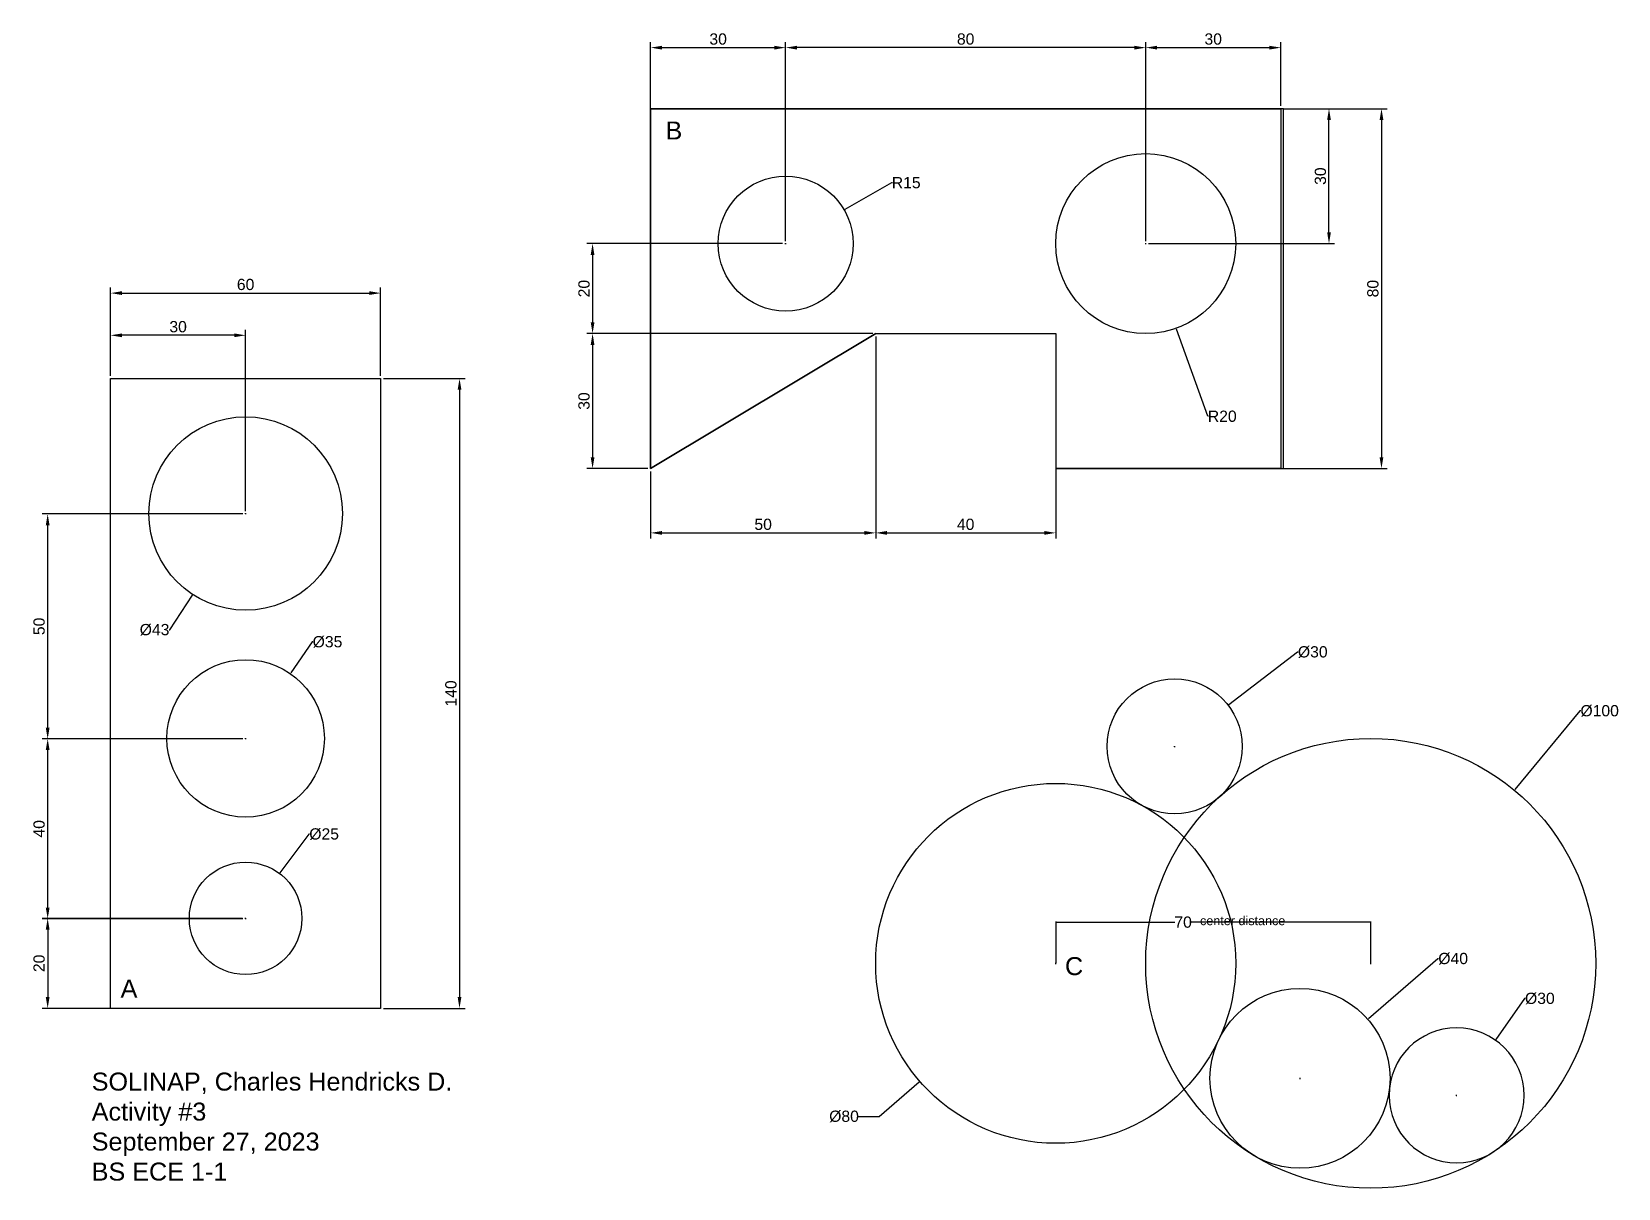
# Model space of a CAD drawing. Header units: millimetres. Extents: x 42 to 395, y 20 to 277.
import ezdxf

# ---------------------------------------------------------------- set-up
doc = ezdxf.new("R2010")
doc.units = ezdxf.units.MM
doc.styles.get("Standard").update_dxf_attribs({"font": 'arial.ttf'})
doc.dimstyles.new('ISO-25', dxfattribs={"dimtxt": 2.5, "dimasz": 2.5, "dimexe": 1.25, "dimexo": 0.625, "dimtad": 1, "dimtxsty": 'Standard', "dimcen": 2.5, "dimclrd": 4, "dimclre": 4, "dimadec": 0, "dimazin": 0, "dimtfac": 1, "dimtmove": 0, "dimatfit": 3, "dimfxl": 1, "dimarcsym": 0})
doc.dimstyles.get("Standard").update_dxf_attribs({"dimtxt": 2.5, "dimasz": 0.18, "dimexe": 0.18, "dimexo": 0.0625, "dimgap": 0.09, "dimtad": 0, "dimtih": 1, "dimtoh": 1, "dimdec": 0, "dimzin": 0, "dimdsep": 46, "dimtxsty": 'Standard', "dimcen": 0.09, "dimclrd": 4, "dimclre": 4, "dimadec": 0, "dimazin": 0, "dimtfac": 1, "dimtdec": 4, "dimtofl": 0, "dimtmove": 0, "dimatfit": 3, "dimfxl": 1, "dimtolj": 1, "dimtzin": 0, "dimarcsym": 0})

# ---------------------------------------------------------------- blocks, each defined once
blk = doc.blocks.new('*D2')
at = {"color": 4}
for p, q in [((269.91, 70), (270.09, 70)), ((270, 69.91), (270, 70.09))]:
    blk.add_line(p, q, dxfattribs=at)
at = {"color": 4, "lineweight": -2}
for p, q in [((230.75, 35.97), (239.64, 43.68)), ((226.2, 35.97), (230.75, 35.97))]:
    blk.add_line(p, q, dxfattribs=at)
at = {"color": 4}
blk.add_solid([(239.66, 43.66), (239.62, 43.7), (239.78, 43.8)], dxfattribs=at)
at = {"layer": 'Defpoints', "color": 0}
for p in [(300.22, 96.2), (239.78, 43.8)]:
    blk.add_point(p, dxfattribs=at)
at = {"color": 0, "insert": (222.97, 35.97), "char_height": 2.5, "attachment_point": 5}
blk.add_mtext('\\A1;%%c80', dxfattribs=at)
blk = doc.blocks.new('*D3')
at = {"color": 4, "lineweight": -2}
for p, q in [((386.49, 126.12), (372.01, 108.64)), ((386.67, 126.12), (386.49, 126.12))]:
    blk.add_line(p, q, dxfattribs=at)
at = {"color": 4}
for p, q in [((339.91, 70), (340.09, 70)), ((340, 69.91), (340, 70.09))]:
    blk.add_line(p, q, dxfattribs=at)
blk.add_solid([(371.99, 108.66), (372.04, 108.62), (371.9, 108.5)], dxfattribs=at)
at = {"layer": 'Defpoints', "color": 0}
for p in [(371.9, 108.5), (308.1, 31.5)]:
    blk.add_point(p, dxfattribs=at)
at = {"color": 0, "insert": (390.87, 126.12), "char_height": 2.5, "attachment_point": 5}
blk.add_mtext('\\A1;%%c100', dxfattribs=at)
blk = doc.blocks.new('*D4')
at = {"color": 4, "lineweight": -2}
for p, q in [((323.71, 139.21), (308.46, 127.49)), ((323.89, 139.21), (323.71, 139.21))]:
    blk.add_line(p, q, dxfattribs=at)
at = {"color": 4}
for p, q in [((296.34, 118.23), (296.52, 118.23)), ((296.43, 118.14), (296.43, 118.32))]:
    blk.add_line(p, q, dxfattribs=at)
blk.add_solid([(308.44, 127.51), (308.48, 127.46), (308.32, 127.38)], dxfattribs=at)
at = {"layer": 'Defpoints', "color": 0}
for p in [(308.32, 127.38), (284.54, 109.09)]:
    blk.add_point(p, dxfattribs=at)
at = {"color": 0, "insert": (327.12, 139.21), "char_height": 2.5, "attachment_point": 5}
blk.add_mtext('\\A1;%%c30', dxfattribs=at)
blk = doc.blocks.new('*D5')
at = {"color": 4, "lineweight": -2}
for p, q in [((354.9, 71.04), (339.52, 57.68)), ((355.08, 71.04), (354.9, 71.04))]:
    blk.add_line(p, q, dxfattribs=at)
at = {"color": 4}
for p, q in [((324.2, 44.44), (324.38, 44.44)), ((324.29, 44.35), (324.29, 44.53))]:
    blk.add_line(p, q, dxfattribs=at)
blk.add_solid([(339.5, 57.7), (339.54, 57.66), (339.39, 57.56)], dxfattribs=at)
at = {"layer": 'Defpoints', "color": 0}
for p in [(339.39, 57.56), (309.19, 31.33)]:
    blk.add_point(p, dxfattribs=at)
at = {"color": 0, "insert": (358.32, 71.04), "char_height": 2.5, "attachment_point": 5}
blk.add_mtext('\\A1;%%c40', dxfattribs=at)
blk = doc.blocks.new('*D6')
at = {"color": 4, "lineweight": -2}
for p, q in [((374.16, 62.18), (367.79, 53.09)), ((374.34, 62.18), (374.16, 62.18))]:
    blk.add_line(p, q, dxfattribs=at)
at = {"color": 4}
for p, q in [((358.99, 40.66), (359.17, 40.66)), ((359.08, 40.57), (359.08, 40.75))]:
    blk.add_line(p, q, dxfattribs=at)
blk.add_solid([(367.77, 53.11), (367.82, 53.07), (367.69, 52.94)], dxfattribs=at)
at = {"layer": 'Defpoints', "color": 0}
for p in [(367.69, 52.94), (350.47, 28.37)]:
    blk.add_point(p, dxfattribs=at)
at = {"color": 0, "insert": (377.58, 62.18), "char_height": 2.5, "attachment_point": 5}
blk.add_mtext('\\A1;%%c30', dxfattribs=at)
blk = doc.blocks.new('*D8')
at = {"color": 4, "lineweight": -2}
for p, q in [((270.09, 70.06), (270.09, 79.34)), ((270.27, 79.16), (296.45, 79.16)), ((339.82, 79.16), (300.17, 79.16)), ((340, 69.97), (340, 79.34))]:
    blk.add_line(p, q, dxfattribs=at)
at = {"color": 4}
for points in [[(270.27, 79.19), (270.27, 79.13), (270.09, 79.16)], [(339.82, 79.13), (339.82, 79.19), (340, 79.16)]]:
    blk.add_solid(points, dxfattribs=at)
at = {"layer": 'Defpoints', "color": 0}
for p in [(270.09, 79.16), (270.09, 70), (340, 69.91)]:
    blk.add_point(p, dxfattribs=at)
at = {"color": 0, "insert": (298.31, 79.16), "char_height": 2.5, "attachment_point": 5}
blk.add_mtext('\\A1;70', dxfattribs=at)
blk = doc.blocks.new('*D10')
at = {"color": 4, "lineweight": -2}
for p, q in [((120.62, 200), (138.78, 200)), ((137.53, 197.5), (137.53, 62.5)), ((120.62, 60), (138.78, 60))]:
    blk.add_line(p, q, dxfattribs=at)
at = {"color": 4}
for points in [[(137.95, 197.5), (137.12, 197.5), (137.53, 200)], [(137.12, 62.5), (137.95, 62.5), (137.53, 60)]]:
    blk.add_solid(points, dxfattribs=at)
at = {"layer": 'Defpoints', "color": 0}
for p in [(120, 200), (120, 60), (137.53, 60)]:
    blk.add_point(p, dxfattribs=at)
at = {"color": 0, "insert": (135.63, 130), "char_height": 2.5, "attachment_point": 5, "rotation": 90}
blk.add_mtext('140', dxfattribs=at)
blk = doc.blocks.new('*D11')
at = {"color": 4}
for p, q in [((89.91, 170), (90.09, 170)), ((90, 169.91), (90, 170.09))]:
    blk.add_line(p, q, dxfattribs=at)
at = {"color": 4, "lineweight": -2}
for p, q in [((73.19, 144.15), (78.18, 151.82)), ((73.01, 144.15), (73.19, 144.15))]:
    blk.add_line(p, q, dxfattribs=at)
at = {"color": 4}
blk.add_solid([(78.21, 151.81), (78.16, 151.84), (78.28, 151.97)], dxfattribs=at)
at = {"layer": 'Defpoints', "color": 0}
for p in [(101.72, 188.03), (78.28, 151.97)]:
    blk.add_point(p, dxfattribs=at)
at = {"color": 0, "insert": (69.77, 144.15), "char_height": 2.5, "attachment_point": 5}
blk.add_mtext('\\A1;%%c43', dxfattribs=at)
blk = doc.blocks.new('*D12')
at = {"color": 4, "lineweight": -2}
for p, q in [((104.77, 141.46), (100.03, 134.56)), ((104.95, 141.46), (104.77, 141.46))]:
    blk.add_line(p, q, dxfattribs=at)
at = {"color": 4}
for p, q in [((89.91, 120), (90.09, 120)), ((90, 119.91), (90, 120.09))]:
    blk.add_line(p, q, dxfattribs=at)
blk.add_solid([(100, 134.58), (100.05, 134.55), (99.92, 134.41)], dxfattribs=at)
at = {"layer": 'Defpoints', "color": 0}
for p in [(99.92, 134.41), (80.08, 105.59)]:
    blk.add_point(p, dxfattribs=at)
at = {"color": 0, "insert": (108.2, 141.46), "char_height": 2.5, "attachment_point": 5}
blk.add_mtext('\\A1;%%c35', dxfattribs=at)
blk = doc.blocks.new('*D13')
at = {"color": 4, "lineweight": -2}
for p, q in [((104.02, 98.73), (97.6, 90.15)), ((104.2, 98.73), (104.02, 98.73))]:
    blk.add_line(p, q, dxfattribs=at)
at = {"color": 4}
for p, q in [((89.91, 80), (90.09, 80)), ((90, 79.91), (90, 80.09))]:
    blk.add_line(p, q, dxfattribs=at)
blk.add_solid([(97.57, 90.17), (97.62, 90.13), (97.49, 90.01)], dxfattribs=at)
at = {"layer": 'Defpoints', "color": 0}
for p in [(97.49, 90.01), (82.51, 69.99)]:
    blk.add_point(p, dxfattribs=at)
at = {"color": 0, "insert": (107.45, 98.73), "char_height": 2.5, "attachment_point": 5}
blk.add_mtext('\\A1;%%c25', dxfattribs=at)
blk = doc.blocks.new('*D14')
at = {"color": 4, "lineweight": -2}
for p, q in [((60, 200.62), (60, 220.25)), ((62.5, 219), (117.5, 219)), ((120, 200.62), (120, 220.25))]:
    blk.add_line(p, q, dxfattribs=at)
at = {"color": 4}
for points in [[(62.5, 219.42), (62.5, 218.59), (60, 219)], [(117.5, 218.59), (117.5, 219.42), (120, 219)]]:
    blk.add_solid(points, dxfattribs=at)
at = {"layer": 'Defpoints', "color": 0}
for p in [(120, 219), (60, 200), (120, 200)]:
    blk.add_point(p, dxfattribs=at)
at = {"color": 0, "insert": (90, 220.91), "char_height": 2.5, "attachment_point": 5}
blk.add_mtext('60', dxfattribs=at)
blk = doc.blocks.new('*D15')
at = {"color": 4, "lineweight": -2}
for p, q in [((60, 200.62), (60, 210.87)), ((87.5, 209.62), (62.5, 209.62)), ((90, 170.53), (90, 210.87))]:
    blk.add_line(p, q, dxfattribs=at)
at = {"color": 4}
for points in [[(62.5, 210.03), (62.5, 209.2), (60, 209.62)], [(87.5, 209.2), (87.5, 210.03), (90, 209.62)]]:
    blk.add_solid(points, dxfattribs=at)
at = {"layer": 'Defpoints', "color": 0}
for p in [(60, 209.62), (60, 200), (90, 169.91)]:
    blk.add_point(p, dxfattribs=at)
at = {"color": 0, "insert": (75, 211.52), "char_height": 2.5, "attachment_point": 5}
blk.add_mtext('30', dxfattribs=at)
blk = doc.blocks.new('*D16')
at = {"color": 4, "lineweight": -2}
for p, q in [((89.38, 169.91), (44.77, 169.91)), ((46.02, 122.41), (46.02, 167.41)), ((89.38, 119.91), (44.77, 119.91))]:
    blk.add_line(p, q, dxfattribs=at)
at = {"color": 4}
for points in [[(46.44, 167.41), (45.6, 167.41), (46.02, 169.91)], [(45.6, 122.41), (46.44, 122.41), (46.02, 119.91)]]:
    blk.add_solid(points, dxfattribs=at)
at = {"layer": 'Defpoints', "color": 0}
for p in [(46.02, 169.91), (90, 169.91), (90, 119.91)]:
    blk.add_point(p, dxfattribs=at)
at = {"color": 0, "insert": (44.12, 144.91), "char_height": 2.5, "attachment_point": 5, "rotation": 90}
blk.add_mtext('50', dxfattribs=at)
blk = doc.blocks.new('*D17')
at = {"color": 4, "lineweight": -2}
for p, q in [((89.38, 119.91), (44.77, 119.91)), ((46.02, 82.41), (46.02, 117.41)), ((89.38, 79.91), (44.77, 79.91))]:
    blk.add_line(p, q, dxfattribs=at)
at = {"color": 4}
for points in [[(46.44, 117.41), (45.6, 117.41), (46.02, 119.91)], [(45.6, 82.41), (46.44, 82.41), (46.02, 79.91)]]:
    blk.add_solid(points, dxfattribs=at)
at = {"layer": 'Defpoints', "color": 0}
for p in [(46.02, 119.91), (90, 119.91), (90, 79.91)]:
    blk.add_point(p, dxfattribs=at)
at = {"color": 0, "insert": (44.12, 99.91), "char_height": 2.5, "attachment_point": 5, "rotation": 90}
blk.add_mtext('40', dxfattribs=at)
blk = doc.blocks.new('*D18')
at = {"color": 4, "lineweight": -2}
for p, q in [((89.28, 80), (44.77, 80)), ((46.02, 77.5), (46.02, 62.5)), ((89.28, 60), (44.77, 60))]:
    blk.add_line(p, q, dxfattribs=at)
at = {"color": 4}
for points in [[(46.44, 77.5), (45.6, 77.5), (46.02, 80)], [(45.6, 62.5), (46.44, 62.5), (46.02, 60)]]:
    blk.add_solid(points, dxfattribs=at)
at = {"layer": 'Defpoints', "color": 0}
for p in [(89.91, 80), (46.02, 60), (89.91, 60)]:
    blk.add_point(p, dxfattribs=at)
at = {"color": 0, "insert": (44.12, 70), "char_height": 2.5, "attachment_point": 5, "rotation": 90}
blk.add_mtext('20', dxfattribs=at)
blk = doc.blocks.new('*D19')
at = {"color": 4, "lineweight": -2}
for p, q in [((233.53, 243.54), (223.16, 237.57)), ((233.71, 243.54), (233.53, 243.54))]:
    blk.add_line(p, q, dxfattribs=at)
at = {"color": 4}
for p, q in [((209.91, 230), (210.09, 230)), ((210, 229.91), (210, 230.09))]:
    blk.add_line(p, q, dxfattribs=at)
blk.add_solid([(223.14, 237.6), (223.17, 237.55), (223, 237.48)], dxfattribs=at)
at = {"layer": 'Defpoints', "color": 0}
for p in [(223, 237.48), (210, 230)]:
    blk.add_point(p, dxfattribs=at)
at = {"color": 0, "insert": (236.79, 243.54), "char_height": 2.5, "attachment_point": 5}
blk.add_mtext('\\A1;R15', dxfattribs=at)
blk = doc.blocks.new('*D20')
at = {"color": 4}
for p, q in [((289.91, 230), (290.09, 230)), ((290, 229.91), (290, 230.09))]:
    blk.add_line(p, q, dxfattribs=at)
at = {"color": 4, "lineweight": -2}
for p, q in [((303.77, 191.61), (296.81, 211)), ((303.95, 191.61), (303.77, 191.61))]:
    blk.add_line(p, q, dxfattribs=at)
at = {"color": 4}
blk.add_solid([(296.84, 211.01), (296.78, 210.99), (296.75, 211.17)], dxfattribs=at)
at = {"layer": 'Defpoints', "color": 0}
for p in [(290, 230), (296.75, 211.17)]:
    blk.add_point(p, dxfattribs=at)
at = {"color": 0, "insert": (307.01, 191.61), "char_height": 2.5, "attachment_point": 5}
blk.add_mtext('\\A1;R20', dxfattribs=at)
blk = doc.blocks.new('*D21')
at = {"color": 4, "lineweight": -2}
for p, q in [((230, 209.38), (230, 164.44)), ((180, 179.37), (180, 164.44)), ((182.5, 165.69), (227.5, 165.69))]:
    blk.add_line(p, q, dxfattribs=at)
at = {"color": 4}
for points in [[(182.5, 166.11), (182.5, 165.28), (180, 165.69)], [(227.5, 165.28), (227.5, 166.11), (230, 165.69)]]:
    blk.add_solid(points, dxfattribs=at)
at = {"layer": 'Defpoints', "color": 0}
for p in [(230, 210), (180, 180), (230, 165.69)]:
    blk.add_point(p, dxfattribs=at)
at = {"color": 0, "insert": (205, 167.59), "char_height": 2.5, "attachment_point": 5}
blk.add_mtext('50', dxfattribs=at)
blk = doc.blocks.new('*D22')
at = {"color": 4, "lineweight": -2}
for p, q in [((230, 209.38), (230, 164.44)), ((270, 209.38), (270, 164.44)), ((232.5, 165.69), (267.5, 165.69))]:
    blk.add_line(p, q, dxfattribs=at)
at = {"color": 4}
for points in [[(232.5, 166.11), (232.5, 165.28), (230, 165.69)], [(267.5, 165.28), (267.5, 166.11), (270, 165.69)]]:
    blk.add_solid(points, dxfattribs=at)
at = {"layer": 'Defpoints', "color": 0}
for p in [(230, 210), (270, 210), (270, 165.69)]:
    blk.add_point(p, dxfattribs=at)
at = {"color": 0, "insert": (250, 167.59), "char_height": 2.5, "attachment_point": 5}
blk.add_mtext('40', dxfattribs=at)
blk = doc.blocks.new('*D23')
at = {"color": 4, "lineweight": -2}
for p, q in [((320.62, 260), (343.64, 260)), ((342.39, 257.5), (342.39, 182.5)), ((320.62, 180), (343.64, 180))]:
    blk.add_line(p, q, dxfattribs=at)
at = {"color": 4}
for points in [[(342.81, 257.5), (341.98, 257.5), (342.39, 260)], [(341.98, 182.5), (342.81, 182.5), (342.39, 180)]]:
    blk.add_solid(points, dxfattribs=at)
at = {"layer": 'Defpoints', "color": 0}
for p in [(320, 260), (320, 180), (342.39, 180)]:
    blk.add_point(p, dxfattribs=at)
at = {"color": 0, "insert": (340.49, 220), "char_height": 2.5, "attachment_point": 5, "rotation": 90}
blk.add_mtext('80', dxfattribs=at)
blk = doc.blocks.new('*D24')
at = {"color": 4, "lineweight": -2}
for p, q in [((320.62, 260), (331.98, 260)), ((330.73, 232.5), (330.73, 257.5)), ((290.62, 230), (331.98, 230))]:
    blk.add_line(p, q, dxfattribs=at)
at = {"color": 4}
for points in [[(331.15, 257.5), (330.32, 257.5), (330.73, 260)], [(330.32, 232.5), (331.15, 232.5), (330.73, 230)]]:
    blk.add_solid(points, dxfattribs=at)
at = {"layer": 'Defpoints', "color": 0}
for p in [(320, 260), (330.73, 260), (290, 230)]:
    blk.add_point(p, dxfattribs=at)
at = {"color": 0, "insert": (328.83, 245), "char_height": 2.5, "attachment_point": 5, "rotation": 90}
blk.add_mtext('30', dxfattribs=at)
blk = doc.blocks.new('*D25')
at = {"color": 4, "lineweight": -2}
for p, q in [((290, 230.72), (290, 274.82)), ((292.5, 273.57), (317.5, 273.57)), ((320, 260.62), (320, 274.82))]:
    blk.add_line(p, q, dxfattribs=at)
at = {"color": 4}
for points in [[(292.5, 273.98), (292.5, 273.15), (290, 273.57)], [(317.5, 273.15), (317.5, 273.98), (320, 273.57)]]:
    blk.add_solid(points, dxfattribs=at)
at = {"layer": 'Defpoints', "color": 0}
for p in [(320, 273.57), (320, 260), (290, 230.09)]:
    blk.add_point(p, dxfattribs=at)
at = {"color": 0, "insert": (305, 275.47), "char_height": 2.5, "attachment_point": 5}
blk.add_mtext('30', dxfattribs=at)
blk = doc.blocks.new('*D26')
at = {"color": 4, "lineweight": -2}
for p, q in [((210, 230.53), (210, 274.82)), ((287.5, 273.57), (212.5, 273.57)), ((290, 230.53), (290, 274.82))]:
    blk.add_line(p, q, dxfattribs=at)
at = {"color": 4}
for points in [[(212.5, 273.98), (212.5, 273.15), (210, 273.57)], [(287.5, 273.15), (287.5, 273.98), (290, 273.57)]]:
    blk.add_solid(points, dxfattribs=at)
at = {"layer": 'Defpoints', "color": 0}
for p in [(210, 273.57), (210, 229.91), (290, 229.91)]:
    blk.add_point(p, dxfattribs=at)
at = {"color": 0, "insert": (250, 275.47), "char_height": 2.5, "attachment_point": 5}
blk.add_mtext('80', dxfattribs=at)
blk = doc.blocks.new('*D27')
at = {"color": 4, "lineweight": -2}
for p, q in [((180, 230.62), (180, 274.82)), ((182.5, 273.57), (207.5, 273.57)), ((210, 230.53), (210, 274.82))]:
    blk.add_line(p, q, dxfattribs=at)
at = {"color": 4}
for points in [[(182.5, 273.98), (182.5, 273.15), (180, 273.57)], [(207.5, 273.15), (207.5, 273.98), (210, 273.57)]]:
    blk.add_solid(points, dxfattribs=at)
at = {"layer": 'Defpoints', "color": 0}
for p in [(210, 273.57), (180, 230), (210, 229.91)]:
    blk.add_point(p, dxfattribs=at)
at = {"color": 0, "insert": (195, 275.47), "char_height": 2.5, "attachment_point": 5}
blk.add_mtext('30', dxfattribs=at)
blk = doc.blocks.new('*D28')
at = {"color": 4, "lineweight": -2}
for p, q in [((209.28, 230), (165.85, 230)), ((167.1, 227.5), (167.1, 212.5)), ((229.38, 210), (165.85, 210))]:
    blk.add_line(p, q, dxfattribs=at)
at = {"color": 4}
for points in [[(167.51, 227.5), (166.68, 227.5), (167.1, 230)], [(166.68, 212.5), (167.51, 212.5), (167.1, 210)]]:
    blk.add_solid(points, dxfattribs=at)
at = {"layer": 'Defpoints', "color": 0}
for p in [(209.91, 230), (167.1, 210), (230, 210)]:
    blk.add_point(p, dxfattribs=at)
at = {"color": 0, "insert": (165.2, 220), "char_height": 2.5, "attachment_point": 5, "rotation": 90}
blk.add_mtext('20', dxfattribs=at)
blk = doc.blocks.new('*D29')
at = {"color": 4, "lineweight": -2}
for p, q in [((229.38, 210), (165.85, 210)), ((167.1, 207.5), (167.1, 182.5)), ((179.38, 180), (165.85, 180))]:
    blk.add_line(p, q, dxfattribs=at)
at = {"color": 4}
for points in [[(167.51, 207.5), (166.68, 207.5), (167.1, 210)], [(166.68, 182.5), (167.51, 182.5), (167.1, 180)]]:
    blk.add_solid(points, dxfattribs=at)
at = {"layer": 'Defpoints', "color": 0}
for p in [(230, 210), (167.1, 180), (180, 180)]:
    blk.add_point(p, dxfattribs=at)
at = {"color": 0, "insert": (165.2, 195), "char_height": 2.5, "attachment_point": 5, "rotation": 90}
blk.add_mtext('30', dxfattribs=at)

msp = doc.modelspace()

# ---------------------------------------------------------------- linework, layer by layer
for p, q in [((180, 260), (320, 260)), ((180, 180), (180, 260)), ((180, 260), (180, 210)), ((320.625, 260), (180, 260)), ((320, 260), (320, 180)), ((320.625, 180), (320.625, 260)), ((230, 210), (180, 180)), ((180, 210), (180, 180)), ((180, 180), (230, 210)), ((230, 210), (270, 210)), ((230, 210), (270, 210)), ((270, 210), (270, 180)), ((270, 210), (270, 180)), ((60, 60), (60, 200)), ((60, 200), (120, 200)), ((120, 200), (120, 60)), ((320, 180), (270, 180)), ((270, 180), (320.625, 180)), ((120, 60), (60, 60))]:
    msp.add_line(p, q)
for centre, radius in [((290, 230), 20), ((210, 230), 15), ((90, 170), 21.5), ((90, 120), 17.5), ((296.429, 118.234), 15), ((340, 70), 50), ((270, 70), 40), ((90, 80), 12.5), ((324.286, 44.445), 20)]:
    msp.add_circle(centre, radius)
at = {"extrusion": (0, 0, -1)}
msp.add_circle((-359.08, 40.658), 15, dxfattribs=at)

# ---------------------------------------------------------------- texts
at = {"attachment_point": 1}
for s, insert, char_height, width in [('B', (183.302, 257.148), 4, 9.47008), ('center distance', (302.072, 80.492), 2, 37.74838), ('C', (272.063, 71.386), 4, 9.17751), ('A', (62.231, 66.404), 4, 9.77784), ('SOLINAP, Charles Hendricks D.\\PActivity #3\\PSeptember 27, 2023\\PBS ECE 1-1', (55.809, 45.719), 4, 106.16423)]:
    msp.add_mtext(s, dxfattribs=dict(at, insert=insert, char_height=char_height, width=width))

# ---------------------------------------------------------------- dimensions: what is measured, and where the dimension line sits
for base, p1, p2, picture, middle in [((210, 273.566), (180, 230), (210, 229.91), '*D27', (195, 275.467)), ((210, 273.566), (290, 229.91), (210, 229.91), '*D26', (250, 275.467)), ((320, 273.566), (290, 230.09), (320, 260), '*D25', (305, 275.467)), ((120, 219.004), (60, 200), (120, 200), '*D14', (90, 220.905)), ((60, 209.616), (90, 169.91), (60, 200), '*D15', (75, 211.517)), ((230, 165.692), (180, 180), (230, 210), '*D21', (205, 167.593)), ((270, 165.692), (230, 210), (270, 210), '*D22', (250, 167.593))]:
    dim = msp.add_linear_dim(base=base, p1=p1, p2=p2, dimstyle='ISO-25')
    dim.commit()
    dim.dimension.update_dxf_attribs({"geometry": picture, "text_midpoint": middle})
for base, p1, p2, picture, middle in [((330.732, 260), (290, 230), (320, 260), '*D24', (328.831, 245)), ((342.393, 180), (320, 260), (320, 180), '*D23', (340.492, 220)), ((167.098, 210), (209.91, 230), (230, 210), '*D28', (165.197, 220)), ((167.098, 180), (230, 210), (180, 180), '*D29', (165.197, 195)), ((137.534, 60), (120, 200), (120, 60), '*D10', (135.633, 130)), ((46.02, 169.91), (90, 119.91), (90, 169.91), '*D16', (44.119, 144.91)), ((46.02, 119.91), (90, 79.91), (90, 119.91), '*D17', (44.119, 99.91)), ((46.02, 60), (89.91, 80), (89.91, 60), '*D18', (44.119, 70))]:
    dim = msp.add_linear_dim(base=base, p1=p1, p2=p2, angle=90, dimstyle='ISO-25')
    dim.commit()
    dim.dimension.update_dxf_attribs({"geometry": picture, "text_midpoint": middle})
for center, mpoint, picture, middle in [((210, 230), (223, 237.483), '*D19', (236.791, 243.542)), ((290, 230), (296.751, 211.174), '*D20', (307.015, 191.613))]:
    dim = msp.add_radius_dim(center=center, mpoint=mpoint, dimstyle='Standard')
    dim.commit()
    dim.dimension.update_dxf_attribs({"geometry": picture, "text_midpoint": middle, "dimtype": 164})
for p1, p2, picture, middle in [((101.72, 188.025), (78.28, 151.975), '*D11', (69.773, 144.149)), ((80.076, 105.586), (99.924, 134.414), '*D12', (108.199, 141.456)), ((284.538, 109.09), (308.319, 127.378), '*D4', (327.12, 139.211)), ((308.103, 31.496), (371.897, 108.504), '*D3', (390.87, 126.116)), ((82.509, 69.993), (97.491, 90.007), '*D13', (107.447, 98.728)), ((300.225, 96.2), (239.775, 43.8), '*D2', (222.967, 35.973)), ((309.186, 31.33), (339.385, 57.56), '*D5', (358.318, 71.039)), ((350.472, 28.374), (367.688, 52.942), '*D6', (377.575, 62.18))]:
    dim = msp.add_diameter_dim_2p(p1=p1, p2=p2, dimstyle='Standard')
    dim.commit()
    dim.dimension.update_dxf_attribs({"geometry": picture, "text_midpoint": middle, "dimtype": 163})
dim = msp.add_linear_dim(base=(270.09, 79.163), p1=(340, 69.91), p2=(270.09, 70), dimstyle='Standard')
dim.commit()
dim.dimension.update_dxf_attribs({"geometry": '*D8', "text_midpoint": (298.31, 79.163), "dimtype": 160})

doc.saveas('drawing.dxf')
